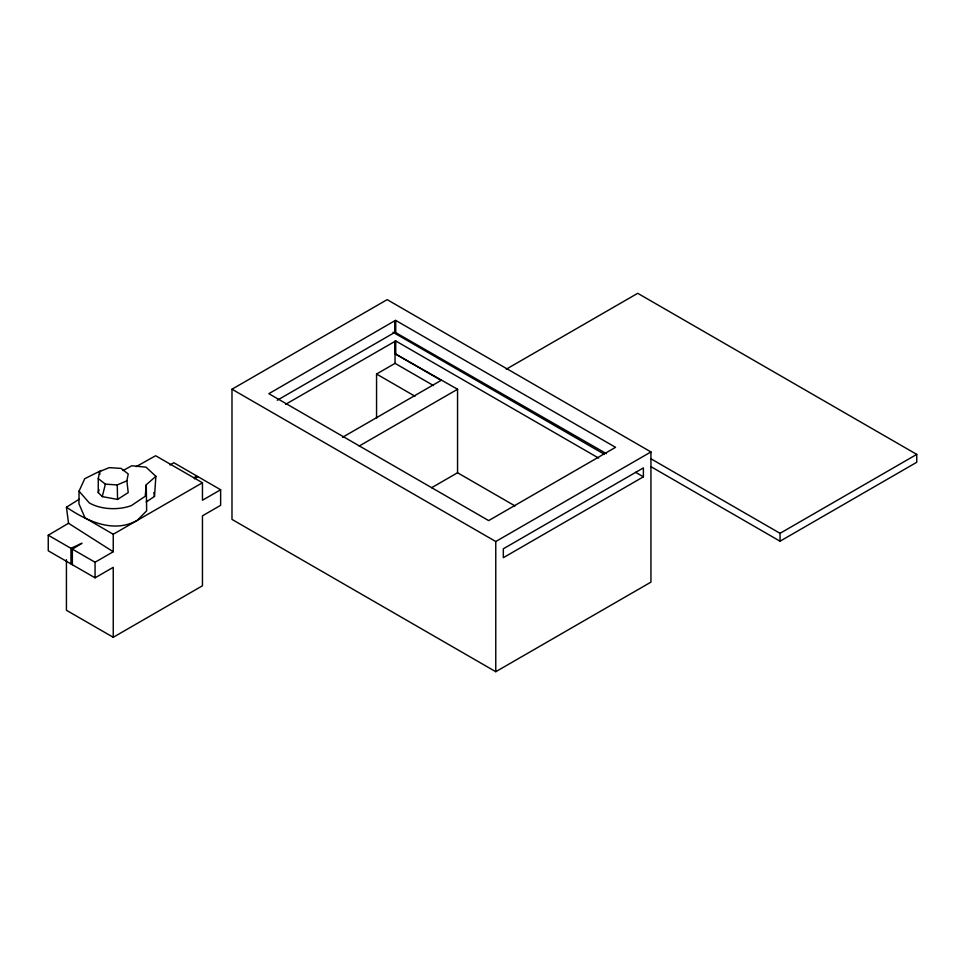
<?xml version="1.0" encoding="UTF-8"?>
<svg xmlns="http://www.w3.org/2000/svg" width="965" height="965" viewBox="0 0 965 965"><rect width="100%" height="100%" fill="white"/><g stroke="black" fill="none" stroke-linecap="round" stroke-linejoin="round"><path stroke-width="1.45" d="M79.154 499.255L66.428 507.24C86.983 520.919 113.074 533.705 137.139 520.473L146.656 510.823L146.258 484.768L155.872 476.336L146.065 467.169L131.783 465.745L123.062 470.558M101.192 470.486L84.715 478.724L79.034 491.185L78.961 503.827L85.017 517.879L113.243 534.272L113.243 551.751L95.065 562.245L48.25 535.225L68.527 523.283L113.243 551.751M146.21 501.981L154.509 496.408L155.872 476.336M146.258 484.768L145.233 496.275L131.324 505.624A33.787 19.517 0 0 1 89.347 502.958L79.034 491.185M98.261 478.592L99.612 471.559L109.226 467.639L121.108 468.399L128.212 473.96L126.873 480.823L128.212 492.584L117.573 499.436L102.278 496.601L98.261 492.584L98.261 478.592L105.366 484.153L117.248 484.925L126.873 480.823M102.278 496.601L105.366 484.153M98.261 492.584L99.069 489.762M194.242 477.711L196.534 475.842M194.387 478.797L197.922 476.638M231.986 389.221L387.158 299.645L650.941 451.934L650.941 582.124L495.769 671.7L231.986 519.411L231.986 389.221L495.769 541.522L650.941 451.934M395.047 320.609L268.849 393.684L488.664 520.593L615.561 447.326L395.734 320.416L395.047 320.609L395.047 332.237L277.257 400.246M395.047 332.237L606.466 453.707M169.924 464.973L173.821 462.73L220.635 489.75L220.635 505.334L202.457 515.829L202.457 585.779L113.243 637.286L66.428 610.266L66.428 559.664M285.568 404.347L395.734 340.947L598.614 458.073M395.228 341.248L395.228 353.853L457.555 389.257L457.555 472.754L515.008 505.925M376.555 418.315L376.555 374.034L395.047 363.359L433.466 385.542M113.243 534.272L202.457 482.753L202.457 500.244L220.635 489.75M48.25 535.225L48.25 550.798L95.065 577.83L113.243 567.336L113.243 637.286M342.575 437.278L441.15 380.367L395.228 353.853M359.149 446.071L457.555 389.257M506.215 369.221L637.72 293.3L916.75 454.394L916.75 462.271L780.046 541.208L650.965 466.674M431.657 487.699L457.555 472.754M643.39 476.819L503.32 557.686L503.32 548.795L643.39 467.916L643.39 476.819L635.573 472.307M650.965 458.797L780.046 533.319L916.75 454.394M136.137 466.65L155.642 455.733L202.457 482.753M393.008 332.262L604.271 454.226M376.555 374.034L414.962 396.217M153.821 492.524L154.509 496.408M66.428 507.24L68.527 523.283M99.612 471.559L99.841 474.346M117.248 484.925L117.573 499.436M780.046 533.319L780.046 541.208M495.769 541.522L495.769 671.7M395.734 320.416L395.734 332.044M395.734 340.947L395.734 353.564M395.228 320.718L395.228 332.346M395.047 341.14L395.047 363.359M95.065 562.245L95.065 577.83M72.351 564.718L72.351 549.133L81.965 543.223L70.964 548.337L70.964 563.922"/></g></svg>
